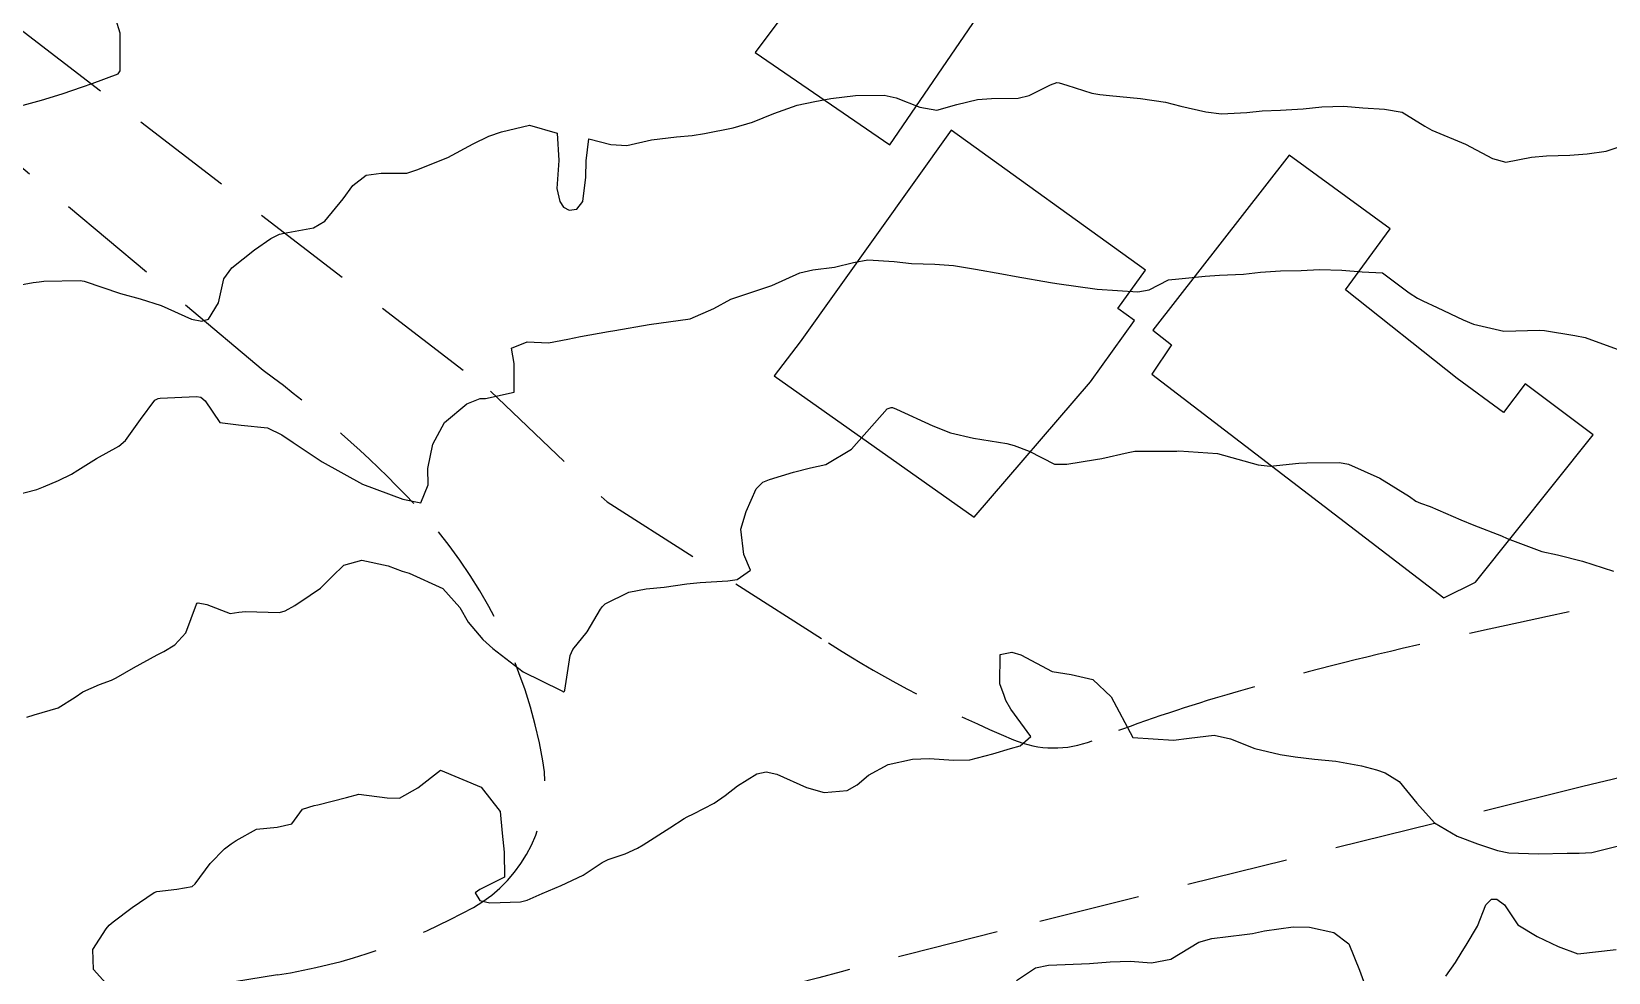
# Model space of a CAD drawing. Header units: metres. Extents: x 298520 to 308411, y 7433745 to 7450750.
# Drawn here: x 301386.3 to 301463.8, y 7442720.4 to 7442766.6 of the extents above; entities that cross this region are included whole.
import ezdxf

# ---------------------------------------------------------------- set-up
doc = ezdxf.new("R2010")
doc.units = ezdxf.units.M
doc.header["$LTSCALE"] = 10
doc.linetypes.add('DASHED', pattern=[0.75, 0.5, -0.25])
for name, color, linetype in [('Curvas de Nivel 1m', 11, 'Continuous'), ('Curvas de Nivel 5m', 15, 'Continuous'), ('Edificações', 30, 'Continuous'), ('Vias Secundárias', 230, 'DASHED')]:
    doc.layers.add(name, color=color, linetype=linetype)

msp = doc.modelspace()

# ---------------------------------------------------------------- linework, layer by layer
at = {"layer": 'Curvas de Nivel 1m', "flags": 128}
for points, elevation in [([(301384.883, 7442762.717), (301386.76, 7442763.229), (301387.777, 7442763.536), (301388.766, 7442763.879), (301389.256, 7442764.047), (301390.518, 7442764.523), (301390.631, 7442764.666), (301390.623, 7442766.522), (301390.193, 7442767.896)], 714), ([(301385.318, 7442743.791), (301386.536, 7442744.099), (301386.861, 7442744.234), (301387.596, 7442744.549), (301388.236, 7442744.853), (301388.548, 7442745.055), (301389.464, 7442745.621), (301390.56, 7442746.233), (301390.888, 7442746.515), (301391.62, 7442747.551), (301392.334, 7442748.494), (301392.499, 7442748.577), (301392.584, 7442748.591), (301394.377, 7442748.681), (301394.585, 7442748.635), (301394.805, 7442748.467), (301395.519, 7442747.402), (301396.571, 7442747.26), (301397.858, 7442747.139), (301398.567, 7442746.791), (301399.13, 7442746.414), (301400.549, 7442745.469), (301402.533, 7442744.37), (301404.526, 7442743.638), (301405.408, 7442743.457), (301405.76, 7442744.338), (301405.744, 7442745.139), (301405.988, 7442746.336), (301406.574, 7442747.404), (301407.671, 7442748.309), (301408.323, 7442748.567), (301408.587, 7442748.578), (301409.986, 7442748.892), (301409.989, 7442750.286), (301409.866, 7442751.042), (301410.624, 7442751.365), (301411.671, 7442751.312), (301412.625, 7442751.482), (301413.252, 7442751.618), (301414.629, 7442751.864), (301414.942, 7442751.914), (301416.633, 7442752.21), (301418.636, 7442752.481), (301419.81, 7442752.999), (301420.646, 7442753.455), (301422.653, 7442754.13), (301424.027, 7442754.752), (301424.665, 7442754.888), (301425.74, 7442755.026), (301426.67, 7442755.25), (301427.375, 7442755.377), (301428.672, 7442755.31), (301429.519, 7442755.203), (301430.67, 7442755.167), (301431.59, 7442755.105), (301432.667, 7442754.93), (301433.964, 7442754.696), (301434.662, 7442754.574), (301436.358, 7442754.272), (301436.657, 7442754.223), (301438.653, 7442753.94), (301440.652, 7442753.814), (301441.201, 7442753.912), (301442.158, 7442754.4), (301442.661, 7442754.457), (301443.96, 7442754.581), (301444.664, 7442754.633), (301445.838, 7442754.686), (301446.667, 7442754.779), (301447.654, 7442754.85), (301448.669, 7442754.862), (301449.566, 7442754.914), (301450.669, 7442754.872), (301451.668, 7442754.79), (301452.667, 7442754.741), (301453.982, 7442753.76), (301454.396, 7442753.499), (301454.649, 7442753.379), (301455.35, 7442753.039), (301456.64, 7442752.436), (301457.142, 7442752.226), (301458.635, 7442751.884), (301460.39, 7442751.928), (301460.635, 7442751.92), (301462.126, 7442751.665), (301462.631, 7442751.563), (301462.763, 7442751.526), (301464.621, 7442750.845)], 716), ([(301386.04, 7442732.923), (301386.4, 7442733.04), (301387.577, 7442733.377), (301388.413, 7442733.905), (301388.785, 7442734.169), (301389.603, 7442734.528), (301390.198, 7442734.749), (301390.426, 7442734.858), (301391.272, 7442735.348), (301392.438, 7442735.989), (301392.768, 7442736.158), (301393.319, 7442736.481), (301393.852, 7442737.073), (301394.376, 7442738.471), (301394.414, 7442738.52), (301394.464, 7442738.535), (301394.884, 7442738.464), (301396.032, 7442738.019), (301396.459, 7442738.078), (301396.783, 7442738.113), (301398.459, 7442738.064), (301398.736, 7442738.142), (301399.209, 7442738.413), (301399.965, 7442738.91), (301400.476, 7442739.259), (301401.05, 7442739.826), (301401.614, 7442740.383), (301402.496, 7442740.643), (301403.804, 7442740.357), (301404.489, 7442740.101), (301404.83, 7442740.004), (301406.477, 7442739.238), (301407.318, 7442738.317), (301407.732, 7442737.587), (301408.447, 7442736.743), (301408.936, 7442736.295), (301410.426, 7442735.145), (301412.268, 7442734.252), (301412.361, 7442734.2), (301412.412, 7442734.159), (301412.465, 7442734.197), (301412.488, 7442734.249), (301412.737, 7442735.949), (301412.877, 7442736.246), (301413.575, 7442737.115), (301414.239, 7442738.232), (301414.33, 7442738.366), (301414.467, 7442738.49), (301415.63, 7442739.065), (301416.478, 7442739.229), (301417.359, 7442739.317), (301418.482, 7442739.467), (301419.124, 7442739.533), (301420.485, 7442739.613), (301420.958, 7442739.681), (301421.612, 7442740.143), (301421.271, 7442740.919), (301421.131, 7442742.151), (301421.4, 7442743.025), (301421.891, 7442744.14), (301422.206, 7442744.466), (301422.54, 7442744.592), (301423.712, 7442744.952), (301424.549, 7442745.162), (301425.316, 7442745.338), (301426.563, 7442746.09), (301428.32, 7442748.064), (301428.518, 7442748.127), (301428.584, 7442748.127), (301428.789, 7442748.058), (301430.575, 7442747.24), (301431.439, 7442746.894), (301432.569, 7442746.633), (301434.198, 7442746.362), (301434.566, 7442746.27), (301435.297, 7442745.983), (301436.554, 7442745.347), (301437.157, 7442745.358), (301438.558, 7442745.582), (301438.87, 7442745.625), (301440.169, 7442745.924), (301440.498, 7442745.986), (301440.564, 7442745.99), (301442.484, 7442745.981), (301442.564, 7442745.989), (301442.665, 7442745.999), (301444.563, 7442745.87), (301446.555, 7442745.312), (301447.15, 7442745.245), (301448.556, 7442745.391), (301448.957, 7442745.416), (301450.558, 7442745.439), (301451.005, 7442745.347), (301452.546, 7442744.664), (301453.989, 7442743.758), (301454.309, 7442743.531), (301454.53, 7442743.435), (301455.008, 7442743.265), (301456.522, 7442742.609), (301457.154, 7442742.355), (301458.514, 7442741.826), (301458.798, 7442741.697), (301460.504, 7442741.054), (301461.271, 7442740.903), (301462.497, 7442740.588), (301464.031, 7442740.095)], 717), ([(301390.238, 7442719.513), (301389.313, 7442720.529), (301389.274, 7442721.518), (301389.93, 7442722.523), (301390.088, 7442722.709), (301390.278, 7442722.876), (301391.213, 7442723.582), (301392.3, 7442724.317), (301392.43, 7442724.359), (301393.406, 7442724.479), (301394.159, 7442724.617), (301394.306, 7442724.733), (301395.043, 7442725.735), (301395.749, 7442726.456), (301396.075, 7442726.703), (301396.327, 7442726.873), (301397.32, 7442727.422), (301398.334, 7442727.52), (301399.058, 7442727.69), (301399.594, 7442728.407), (301400.164, 7442728.583), (301400.346, 7442728.614), (301401.749, 7442728.982), (301402.354, 7442729.142), (301403.749, 7442728.959), (301404.352, 7442728.953), (301405.25, 7442729.451), (301406.373, 7442730.33), (301408.361, 7442729.49), (301409.299, 7442728.29), (301409.393, 7442727.229), (301409.5, 7442726.288), (301409.522, 7442725.076), (301408.305, 7442724.459), (301408.079, 7442724.303), (301408.297, 7442723.915), (301408.789, 7442723.801), (301410.297, 7442723.861), (301410.631, 7442723.942), (301411.361, 7442724.264), (301412.307, 7442724.657), (301413.383, 7442725.169), (301414.318, 7442725.782), (301414.611, 7442725.936), (301415.448, 7442726.219), (301416.048, 7442726.49), (301416.327, 7442726.659), (301417.638, 7442727.492), (301418.341, 7442727.942), (301418.492, 7442728.028), (301418.812, 7442728.175), (301419.817, 7442728.699), (301420.357, 7442729.078), (301420.968, 7442729.55), (301421.914, 7442730.137), (301422.374, 7442730.234), (301422.903, 7442730.125), (301424.363, 7442729.468), (301425.234, 7442729.227), (301426.361, 7442729.329), (301426.846, 7442729.603), (301427.403, 7442730.075), (301428.378, 7442730.6), (301429.573, 7442730.856), (301430.381, 7442730.896), (301431.597, 7442730.811), (301432.381, 7442730.831), (301433.513, 7442731.132), (301434.387, 7442731.39), (301434.854, 7442731.52), (301435.383, 7442731.98), (301434.406, 7442733.322), (301434.154, 7442733.737), (301434.067, 7442733.995), (301433.861, 7442734.559), (301433.875, 7442735.999), (301434.444, 7442736.11), (301434.897, 7442735.985), (301436.431, 7442735.16), (301437.364, 7442735.021), (301438.425, 7442734.776), (301439.328, 7442733.931), (301440.393, 7442731.92), (301442.392, 7442731.799), (301443.17, 7442731.888), (301444.395, 7442732.038), (301445.203, 7442731.862), (301446.388, 7442731.393), (301447.638, 7442731.084), (301448.384, 7442730.971), (301449.334, 7442730.86), (301450.383, 7442730.761), (301451.63, 7442730.538), (301452.378, 7442730.332), (301452.794, 7442730.191), (301453.482, 7442729.763), (301454.357, 7442728.694), (301455.232, 7442727.741), (301456.336, 7442727.088), (301457.344, 7442726.709), (301458.33, 7442726.376), (301458.887, 7442726.261), (301460.328, 7442726.208), (301461.75, 7442726.245), (301462.329, 7442726.245), (301462.965, 7442726.286), (301464.333, 7442726.628)], 718), ([(301455.779, 7442720.214), (301456.264, 7442720.885), (301456.579, 7442721.418), (301456.78, 7442721.725), (301457.336, 7442722.666), (301457.754, 7442723.715), (301458.019, 7442723.991), (301458.297, 7442723.98), (301458.665, 7442723.704), (301459.323, 7442722.735), (301460.278, 7442722.155), (301461.308, 7442721.67), (301462.269, 7442721.304), (301464.159, 7442721.519)], 719), ([(301434.678, 7442719.986), (301435.613, 7442720.622), (301436.261, 7442720.75), (301437.077, 7442720.774), (301438.262, 7442720.828), (301439.282, 7442720.91), (301440.263, 7442720.948), (301441.318, 7442720.854), (301442.264, 7442721.045), (301443.644, 7442721.879), (301444.275, 7442722.056), (301445.881, 7442722.25), (301446.277, 7442722.305), (301446.863, 7442722.425), (301448.281, 7442722.627), (301449.074, 7442722.611), (301450.278, 7442722.352), (301451.01, 7442721.793), (301451.547, 7442720.5), (301451.797, 7442719.785)], 719)]:
    msp.add_lwpolyline(points, dxfattribs=dict(at, elevation=elevation))
at = {"layer": 'Curvas de Nivel 5m', "elevation": 715, "flags": 128}
msp.add_lwpolyline([(301384.647, 7442753.961), (301386.356, 7442754.271), (301386.65, 7442754.301), (301386.875, 7442754.334), (301388.651, 7442754.374), (301388.858, 7442754.33), (301390.645, 7442753.727), (301391.614, 7442753.477), (301392.639, 7442753.138), (301394.133, 7442752.475), (301394.632, 7442752.379), (301394.96, 7442752.465), (301395.452, 7442753.268), (301395.727, 7442754.454), (301396.116, 7442754.993), (301396.668, 7442755.426), (301397.234, 7442755.875), (301398.035, 7442756.426), (301398.463, 7442756.644), (301398.686, 7442756.7), (301400.134, 7442756.96), (301400.692, 7442757.284), (301401.581, 7442758.387), (301402.056, 7442759.036), (301402.72, 7442759.541), (301403.45, 7442759.635), (301404.722, 7442759.645), (301405.251, 7442759.816), (301406.523, 7442760.323), (301406.734, 7442760.408), (301407.971, 7442761.077), (301408.744, 7442761.452), (301409.363, 7442761.677), (301410.75, 7442761.994), (301412.097, 7442761.61), (301412.178, 7442760.258), (301412.083, 7442758.889), (301412.227, 7442758.257), (301412.41, 7442757.964), (301412.699, 7442757.824), (301413.077, 7442757.868), (301413.357, 7442758.243), (301413.519, 7442759.444), (301413.53, 7442760.242), (301413.664, 7442761.32), (301414.741, 7442761.05), (301415.527, 7442761.004), (301416.744, 7442761.278), (301417.976, 7442761.422), (301418.746, 7442761.498), (301419.337, 7442761.584), (301420.75, 7442761.861), (301421.707, 7442762.146), (301422.757, 7442762.573), (301423.904, 7442762.976), (301424.763, 7442763.165), (301425.553, 7442763.314), (301426.767, 7442763.461), (301428.169, 7442763.471), (301428.766, 7442763.343), (301429.934, 7442762.876), (301430.76, 7442762.742), (301431.752, 7442763.014), (301432.765, 7442763.263), (301433.455, 7442763.314), (301434.766, 7442763.326), (301435.304, 7442763.448), (301436.356, 7442763.974), (301436.655, 7442764.091), (301436.775, 7442764.078), (301437.16, 7442763.964), (301438.39, 7442763.567), (301438.769, 7442763.504), (301439.251, 7442763.452), (301440.767, 7442763.309), (301441.997, 7442763.133), (301442.763, 7442762.937), (301443.992, 7442762.646), (301444.76, 7442762.555), (301446.001, 7442762.617), (301446.761, 7442762.702), (301447.66, 7442762.735), (301448.763, 7442762.795), (301449.681, 7442762.893), (301450.764, 7442762.924), (301451.706, 7442762.849), (301452.763, 7442762.784), (301453.635, 7442762.64), (301454.755, 7442761.943), (301455.094, 7442761.747), (301456.743, 7442761.071), (301458.078, 7442760.364), (301458.73, 7442760.181), (301460, 7442760.422), (301460.735, 7442760.5), (301461.883, 7442760.521), (301462.737, 7442760.595), (301463.66, 7442760.725), (301464.745, 7442761.081)], dxfattribs=at)
at = {"layer": 'Edificações'}
for points in [[(301432.537, 7442779.85), (301421.829, 7442765.572), (301428.447, 7442761.033), (301432.964, 7442767.618), (301429.418, 7442770.05), (301430.696, 7442771.913), (301432.379, 7442770.759), (301436.878, 7442776.63), (301433.54, 7442779.188)], [(301438.314, 7442749.401), (301440.476, 7442752.408), (301439.66, 7442752.995), (301441.016, 7442754.88), (301431.469, 7442761.747), (301424.041, 7442751.352), (301422.777, 7442749.686), (301432.596, 7442742.754)], [(301456.345, 7442749.562), (301450.858, 7442753.913), (301453.044, 7442756.911), (301448.079, 7442760.531), (301441.376, 7442751.937), (301442.306, 7442751.217), (301441.325, 7442749.775), (301455.678, 7442738.791), (301457.246, 7442739.562), (301463.028, 7442746.796), (301459.674, 7442749.301), (301458.621, 7442747.891)]]:
    msp.add_lwpolyline(points, close=True, dxfattribs=at)
at = {"layer": 'Vias Secundárias'}
for points in [[(301465.55, 7442973.319, 0), (301478.59, 7442967.28, -0.011668)], [(301286.401, 7442690.541), (301304.342, 7442695.105, 0.00115), (301330.301, 7442701.772, 0.013999), (301376.097, 7442715.025, -0.039145), (301398.356, 7442720.271, 0.089471), (301407.984, 7442723.586, 0.318952), (301411.402, 7442730.787, 0.146741), (301405.057, 7442743.411, 0.044961), (301397.658, 7442749.95), (301356.88, 7442784.179), (301350.047, 7442789.556, 0.002704), (301339.14, 7442798.042, 0.047734), (301332.623, 7442802.132, -0.053992), (301327.081, 7442805.708, -0.015181), (301316.371, 7442814.935, 0.047014), (301304.245, 7442824.106, -0.030471), (301292.607, 7442832.319, 0.002991)]]:
    msp.add_lwpolyline(points, format="xyb", dxfattribs=at)
at = {"layer": 'Vias Secundárias', "elevation": 697.377}
msp.add_lwpolyline([(301296.104, 7442837.073, -0.035453), (301316.542, 7442820.007), (301355.976, 7442789.608), (301408.823, 7442748.929), (301414.555, 7442743.494), (301425.441, 7442736.572, 0.042069), (301434.525, 7442731.817, 0.195313), (301438.405, 7442731.769, -0.020573), (301444.441, 7442733.852, -0.015912), (301453.637, 7442736.291, -0.015586), (301476.582, 7442740.853, -0.005741), (301485.1, 7442742.172), (301487.463, 7442735.551), (301462.511, 7442729.518), (301433.735, 7442722.376, 0.007082), (301416.218, 7442717.763, -0.023813), (301403.079, 7442714.77, 0.01902), (301390.125, 7442711.949, 0.014671), (301356.722, 7442702.278, -0.043473), (301341.587, 7442698.826, 0.052608), (301319.3, 7442693.314, -0.030434), (301307.757, 7442689.91, 0.010626), (301280.742, 7442683.094)], format="xyb", dxfattribs=at)

doc.saveas('drawing.dxf')
